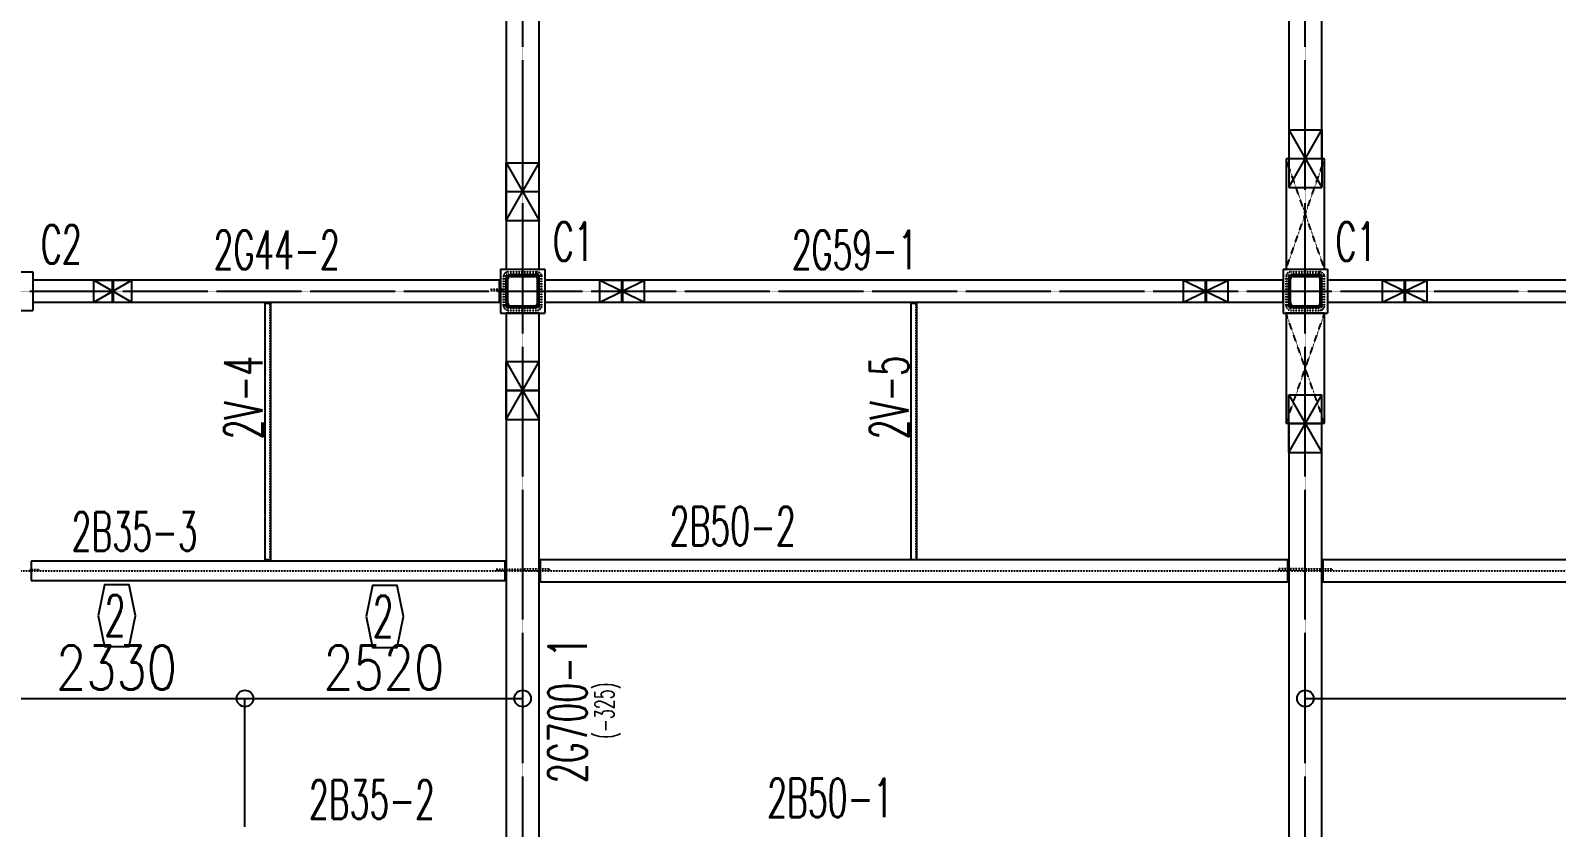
# Model space of a CAD drawing. Header units: millimetres. Extents: x -87051 to 180003, y -2961 to 97158.
# Drawn here: x 11115 to 24959, y 24732 to 31966 of the extents above; entities that cross this region are included whole.
import ezdxf
from ezdxf.enums import TextEntityAlignment as Align

# ---------------------------------------------------------------- set-up
doc = ezdxf.new("R2010")
doc.units = ezdxf.units.MM
doc.header["$LTSCALE"] = 0.2
doc.linetypes.add('CENTER', pattern=[2, 1.25, -0.25, 0.25, -0.25])
doc.linetypes.add('HIDDEN', pattern=[0.375, 0.25, -0.125])
doc.layers.add('梁側', color=7, linetype='Continuous')
doc.styles.get("Standard").update_dxf_attribs({"font": 'simplex.shx', "width": 0.8, "height": 700, "bigfont": 'extfont2.shx'})

msp = doc.modelspace()

# ---------------------------------------------------------------- linework, layer by layer
at = {"color": 8, "linetype": 'CENTER'}
for p, q in [((15580.4, 16438.1), (15580.4, 49550.6)), ((22680.4, 16438.1), (22680.4, 49550.6)), ((10730.4, 29600.6), (60244.7, 29600.6))]:
    msp.add_line(p, q, dxfattribs=at)
at = {"color": 8, "linetype": 'Continuous'}
for p, q in [((15430.4, 38695.6), (15430.4, 30505.6)), ((15730.4, 30505.6), (15730.4, 38695.6)), ((22530.4, 38695.6), (22530.4, 30805.6)), ((22830.4, 30805.6), (22830.4, 38695.6)), ((22530.4, 31065.6), (22830.4, 31065.6)), ((22530.4, 31065.6), (22530.4, 30540.6)), ((22530.4, 31065.6), (22830.4, 30540.6)), ((22530.4, 30540.6), (22830.4, 31065.6)), ((22830.4, 31065.6), (22830.4, 30540.6)), ((15430.4, 30765.6), (15730.4, 30765.6)), ((15430.4, 30240.6), (15430.4, 30765.6)), ((15430.4, 30240.6), (15730.4, 30765.6)), ((15430.4, 30765.6), (15730.4, 30240.6)), ((15730.4, 30240.6), (15730.4, 30765.6)), ((22855.4, 30800.6), (22505.4, 30800.6)), ((22505.4, 30800.6), (22505.4, 29800.6)), ((22530.4, 30805.6), (22830.4, 30805.6)), ((22855.4, 29800.6), (22855.4, 30800.6)), ((15430.4, 30505.6), (15730.4, 30505.6)), ((15730.4, 30500.6), (15430.4, 30500.6)), ((15430.4, 30500.6), (15430.4, 29800.6)), ((15730.4, 29800.6), (15730.4, 30500.6)), ((22530.4, 30540.6), (22830.4, 30540.6)), ((15430.4, 30240.6), (15730.4, 30240.6)), ((10785.4, 29775.6), (11135.4, 29775.6)), ((11135.4, 29775.6), (11135.4, 29425.6)), ((15380.4, 29800.6), (15780.4, 29800.6)), ((15380.4, 29800.6), (15380.4, 29400.6)), ((15430.4, 29800.6), (15730.4, 29800.6)), ((15780.4, 29800.6), (15780.4, 29400.6)), ((22480.4, 29800.6), (22880.4, 29800.6)), ((22480.4, 29800.6), (22480.4, 29400.6)), ((22505.4, 29800.6), (22855.4, 29800.6)), ((22880.4, 29800.6), (22880.4, 29400.6)), ((11135.4, 29700.1), (11135.4, 29501.1)), ((11860.4, 29700.1), (11135.4, 29700.1)), ((11690.4, 29700.6), (12035.4, 29700.6)), ((11690.4, 29500.6), (11690.4, 29700.6)), ((11690.4, 29500.6), (12035.4, 29700.6)), ((11690.4, 29700.6), (12035.4, 29500.6)), ((11860.4, 29501.1), (11860.4, 29700.1)), ((11865.4, 29700.1), (11865.4, 29501.1)), ((15370.4, 29700.1), (11865.4, 29700.1)), ((12035.4, 29500.6), (12035.4, 29700.6)), ((15370.4, 29501.1), (15370.4, 29700.1)), ((15430.4, 29490.6), (15430.4, 29710.6)), ((15446.4, 29490.6), (15446.4, 29710.6)), ((15470.4, 29750.6), (15690.4, 29750.6)), ((15470.4, 29734.6), (15690.4, 29734.6)), ((15714.4, 29490.6), (15714.4, 29710.6)), ((15730.4, 29490.6), (15730.4, 29710.6)), ((15780.4, 29700.1), (15780.4, 29501.1)), ((16480.4, 29700.1), (15780.4, 29700.1)), ((16280.4, 29700.6), (16685.4, 29700.6)), ((16280.4, 29500.6), (16280.4, 29700.6)), ((16280.4, 29500.6), (16685.4, 29700.6)), ((16280.4, 29700.6), (16685.4, 29500.6)), ((16480.4, 29501.1), (16480.4, 29700.1)), ((16485.4, 29700.1), (16485.4, 29501.1)), ((21775.4, 29700.1), (16485.4, 29700.1)), ((16685.4, 29500.6), (16685.4, 29700.6)), ((21575.4, 29700.6), (21980.4, 29700.6)), ((21575.4, 29500.6), (21575.4, 29700.6)), ((21575.4, 29500.6), (21980.4, 29700.6)), ((21575.4, 29700.6), (21980.4, 29500.6)), ((21775.4, 29501.1), (21775.4, 29700.1)), ((21780.4, 29700.1), (21780.4, 29501.1)), ((22480.4, 29700.1), (21780.4, 29700.1)), ((21980.4, 29500.6), (21980.4, 29700.6)), ((22480.4, 29501.1), (22480.4, 29700.1)), ((22530.4, 29490.6), (22530.4, 29710.6)), ((22546.4, 29490.6), (22546.4, 29710.6)), ((22570.4, 29750.6), (22790.4, 29750.6)), ((22570.4, 29734.6), (22790.4, 29734.6)), ((22814.4, 29490.6), (22814.4, 29710.6)), ((22830.4, 29490.6), (22830.4, 29710.6)), ((22880.4, 29700.1), (22880.4, 29501.1)), ((23580.4, 29700.1), (22880.4, 29700.1)), ((23380.4, 29700.6), (23785.4, 29700.6)), ((23380.4, 29500.6), (23380.4, 29700.6)), ((23380.4, 29500.6), (23785.4, 29700.6)), ((23380.4, 29700.6), (23785.4, 29500.6)), ((23580.4, 29501.1), (23580.4, 29700.1)), ((23585.4, 29700.1), (23585.4, 29501.1)), ((29775.4, 29700.1), (23585.4, 29700.1)), ((23785.4, 29500.6), (23785.4, 29700.6)), ((11135.4, 29501.1), (11860.4, 29501.1)), ((11690.4, 29500.6), (12035.4, 29500.6)), ((11865.4, 29501.1), (15370.4, 29501.1)), ((13245.4, 27160.1), (13245.4, 29491.1)), ((13245.4, 29491.1), (13295.4, 29491.1)), ((13295.4, 27160.1), (13295.4, 29491.1)), ((15380.4, 29616.6), (15370.4, 29616.6)), ((15380.4, 29604.6), (15370.4, 29604.6)), ((15780.4, 29501.1), (16480.4, 29501.1)), ((16280.4, 29500.6), (16685.4, 29500.6)), ((16485.4, 29501.1), (21775.4, 29501.1)), ((19105.4, 27160.1), (19105.4, 29491.1)), ((19105.4, 29491.1), (19155.4, 29491.1)), ((19155.4, 27160.1), (19155.4, 29491.1)), ((21575.4, 29500.6), (21980.4, 29500.6)), ((21780.4, 29501.1), (22480.4, 29501.1)), ((22880.4, 29501.1), (23580.4, 29501.1)), ((23380.4, 29500.6), (23785.4, 29500.6)), ((23585.4, 29501.1), (29775.4, 29501.1)), ((10785.4, 29425.6), (11135.4, 29425.6)), ((15380.4, 29400.6), (15780.4, 29400.6)), ((15730.4, 29400.6), (15430.4, 29400.6)), ((15430.4, 29400.6), (15430.4, 28700.6)), ((15470.4, 29466.6), (15690.4, 29466.6)), ((15470.4, 29450.6), (15690.4, 29450.6)), ((15730.4, 28700.6), (15730.4, 29400.6)), ((22480.4, 29400.6), (22880.4, 29400.6)), ((22855.4, 29400.6), (22505.4, 29400.6)), ((22505.4, 29400.6), (22505.4, 28400.6)), ((22570.4, 29466.6), (22790.4, 29466.6)), ((22570.4, 29450.6), (22790.4, 29450.6)), ((22855.4, 28400.6), (22855.4, 29400.6)), ((15430.4, 28960.6), (15730.4, 28960.6)), ((15430.4, 28435.6), (15430.4, 28960.6)), ((15430.4, 28435.6), (15730.4, 28960.6)), ((15430.4, 28960.6), (15730.4, 28435.6)), ((15730.4, 28435.6), (15730.4, 28960.6)), ((15430.4, 28700.6), (15730.4, 28700.6)), ((15730.4, 28695.6), (15430.4, 28695.6)), ((15430.4, 28695.6), (15430.4, 19510.6)), ((15730.4, 19510.6), (15730.4, 28695.6)), ((22530.4, 28660.6), (22830.4, 28660.6)), ((22530.4, 28135.6), (22530.4, 28660.6)), ((22530.4, 28135.6), (22830.4, 28660.6)), ((22530.4, 28660.6), (22830.4, 28135.6)), ((22830.4, 28135.6), (22830.4, 28660.6)), ((15430.4, 28435.6), (15730.4, 28435.6)), ((22505.4, 28400.6), (22855.4, 28400.6)), ((22830.4, 28395.6), (22530.4, 28395.6)), ((22530.4, 28395.6), (22530.4, 19810.6)), ((22830.4, 19810.6), (22830.4, 28395.6)), ((22530.4, 28135.6), (22830.4, 28135.6)), ((11120.4, 27150.1), (11120.4, 26975.1)), ((15420.4, 27150.1), (11120.4, 27150.1)), ((13295.4, 27160.1), (13245.4, 27160.1)), ((15420.4, 26975.1), (15420.4, 27150.1)), ((15740.4, 27162.6), (15740.4, 26962.6)), ((22520.4, 27162.6), (15740.4, 27162.6)), ((19155.4, 27160.1), (19105.4, 27160.1)), ((22520.4, 26962.6), (22520.4, 27162.6)), ((22840.4, 27162.6), (22840.4, 26962.6)), ((30520.4, 27162.6), (22840.4, 27162.6)), ((11110.4, 27075.1), (11120.4, 27075.1)), ((11110.4, 27066.1), (11120.4, 27066.1)), ((15430.4, 27075.1), (15420.4, 27075.1)), ((15430.4, 27066.1), (15420.4, 27066.1)), ((15730.4, 27079.6), (15740.4, 27079.6)), ((15730.4, 27067.6), (15740.4, 27067.6)), ((22530.4, 27079.6), (22520.4, 27079.6)), ((22530.4, 27067.6), (22520.4, 27067.6)), ((22830.4, 27079.6), (22840.4, 27079.6)), ((22830.4, 27067.6), (22840.4, 27067.6)), ((11120.4, 26975.1), (15420.4, 26975.1)), ((15740.4, 26962.6), (22520.4, 26962.6)), ((22840.4, 26962.6), (30520.4, 26962.6)), ((10730.4, 25903.2), (13060.4, 25903.2)), ((13060.4, 24738.1), (13060.4, 25903.2)), ((13060.4, 25903.2), (15580.4, 25903.2)), ((13060.4, 24738.1), (13060.4, 25903.2)), ((22680.4, 25903.2), (29280.4, 25903.2))]:
    msp.add_line(p, q, dxfattribs=at)
at = {"color": 8, "linetype": 'HIDDEN'}
for p, q in [((22505.4, 29800.6), (22855.4, 30800.6)), ((22855.4, 29800.6), (22505.4, 30800.6)), ((15452.9, 29775.6), (15707.9, 29775.6)), ((22552.9, 29775.6), (22807.9, 29775.6)), ((15405.4, 29473.1), (15405.4, 29728.1)), ((15424.4, 29473.1), (15424.4, 29728.1)), ((15452.9, 29756.6), (15707.9, 29756.6)), ((15736.4, 29473.1), (15736.4, 29728.1)), ((15755.4, 29473.1), (15755.4, 29728.1)), ((22505.4, 29473.1), (22505.4, 29728.1)), ((22524.4, 29473.1), (22524.4, 29728.1)), ((22552.9, 29756.6), (22807.9, 29756.6)), ((22836.4, 29473.1), (22836.4, 29728.1)), ((22855.4, 29473.1), (22855.4, 29728.1)), ((13290.4, 27160.1), (13290.4, 29491.1)), ((15370.4, 29616.6), (15290.4, 29616.6)), ((15290.4, 29616.6), (15290.4, 29604.6)), ((15370.4, 29604.6), (15290.4, 29604.6)), ((15405.4, 29616.6), (15380.4, 29616.6)), ((15405.4, 29604.6), (15380.4, 29604.6)), ((15405.4, 29616.6), (15405.4, 29604.6)), ((19150.4, 27160.1), (19150.4, 29491.1)), ((15452.9, 29444.6), (15707.9, 29444.6)), ((15452.9, 29425.6), (15707.9, 29425.6)), ((22505.4, 28400.6), (22855.4, 29400.6)), ((22855.4, 28400.6), (22505.4, 29400.6)), ((22552.9, 29444.6), (22807.9, 29444.6)), ((22552.9, 29425.6), (22807.9, 29425.6)), ((10960.4, 27062.6), (15580.4, 27062.6)), ((11120.4, 27075.1), (11200.4, 27075.1)), ((11120.4, 27066.1), (11200.4, 27066.1)), ((11200.4, 27075.1), (11200.4, 27066.1)), ((15420.4, 27075.1), (15340.4, 27075.1)), ((15340.4, 27075.1), (15340.4, 27066.1)), ((15420.4, 27066.1), (15340.4, 27066.1)), ((15573.9, 27075.1), (15430.4, 27075.1)), ((15573.9, 27066.1), (15430.4, 27066.1)), ((15573.9, 27075.1), (15573.9, 27066.1)), ((15580.4, 27062.6), (22680.4, 27062.6)), ((15586.9, 27079.6), (15730.4, 27079.6)), ((15586.9, 27079.6), (15586.9, 27067.6)), ((15586.9, 27067.6), (15730.4, 27067.6)), ((15740.4, 27079.6), (15820.4, 27079.6)), ((15740.4, 27067.6), (15820.4, 27067.6)), ((15820.4, 27079.6), (15820.4, 27067.6)), ((22520.4, 27079.6), (22440.4, 27079.6)), ((22440.4, 27079.6), (22440.4, 27067.6)), ((22520.4, 27067.6), (22440.4, 27067.6)), ((22673.4, 27079.6), (22530.4, 27079.6)), ((22673.4, 27067.6), (22530.4, 27067.6)), ((22673.4, 27079.6), (22673.4, 27067.6)), ((22680.4, 27062.6), (30680.4, 27062.6)), ((22687.4, 27079.6), (22830.4, 27079.6)), ((22687.4, 27079.6), (22687.4, 27067.6)), ((22687.4, 27067.6), (22830.4, 27067.6)), ((22840.4, 27079.6), (22920.4, 27079.6)), ((22840.4, 27067.6), (22920.4, 27067.6)), ((22920.4, 27079.6), (22920.4, 27067.6))]:
    msp.add_line(p, q, dxfattribs=at)
at = {"color": 8, "linetype": 'Continuous'}
for centre in [(13060.4, 25903.2), (13060.4, 25903.2), (15580.4, 25903.2), (22680.4, 25903.2)]:
    msp.add_circle(centre, 75, dxfattribs=at)
at = {"color": 8, "linetype": 'HIDDEN'}
for centre, radius, start, end in [((15452.9, 29728.1), 47.5, 90, 180), ((15707.9, 29728.1), 47.5, 0, 90), ((22552.9, 29728.1), 47.5, 90, 180), ((22807.9, 29728.1), 47.5, 0, 90), ((15452.9, 29728.1), 28.5, 90, 180), ((15707.9, 29728.1), 28.5, 0, 90), ((22552.9, 29728.1), 28.5, 90, 180), ((22807.9, 29728.1), 28.5, 0, 90), ((15452.9, 29473.1), 47.5, 180, 270), ((15452.9, 29473.1), 28.5, 180, 270), ((15707.9, 29473.1), 47.5, 270, 0), ((15707.9, 29473.1), 28.5, 270, 0), ((22552.9, 29473.1), 47.5, 180, 270), ((22552.9, 29473.1), 28.5, 180, 270), ((22807.9, 29473.1), 47.5, 270, 0), ((22807.9, 29473.1), 28.5, 270, 0)]:
    msp.add_arc(centre, radius, start, end, dxfattribs=at)
at = {"color": 8, "linetype": 'Continuous'}
for centre, radius, start, end in [((15470.4, 29710.6), 40, 90, 180), ((15470.4, 29710.6), 24, 90, 180), ((15690.4, 29710.6), 40, 0, 90), ((15690.4, 29710.6), 24, 0, 90), ((22570.4, 29710.6), 40, 90, 180), ((22570.4, 29710.6), 24, 90, 180), ((22790.4, 29710.6), 40, 0, 90), ((22790.4, 29710.6), 24, 0, 90), ((15470.4, 29490.6), 40, 180, 270), ((15470.4, 29490.6), 24, 180, 270), ((15690.4, 29490.6), 40, 270, 0), ((15690.4, 29490.6), 24, 270, 0), ((22570.4, 29490.6), 40, 180, 270), ((22570.4, 29490.6), 24, 180, 270), ((22790.4, 29490.6), 40, 270, 0), ((22790.4, 29490.6), 24, 270, 0)]:
    msp.add_arc(centre, radius, start, end, dxfattribs=at)
at = {"layer": '梁側', "color": 8, "linetype": 'Continuous'}
for points in [[(11730.1, 26654.6), (11786.3, 26373.4), (12011.3, 26373.4), (12067.6, 26654.6), (12011.3, 26935.9), (11786.3, 26935.9), (11730.1, 26654.6)], [(14161.8, 26647.3), (14218.1, 26366.1), (14443.1, 26366.1), (14499.3, 26647.3), (14443.1, 26928.6), (14218.1, 26928.6), (14161.8, 26647.3)]]:
    msp.add_lwpolyline(points, close=True, dxfattribs=at)

# ---------------------------------------------------------------- texts
at = {"color": 8, "width": 0.6}
for s, p in [('C2', (11210.4, 29850.6)), ('C1', (15855.4, 29875.6)), ('C1', (22955.4, 29875.6)), ('2G44-2', (12777.2, 29800.1)), ('2G59-1', (18021.9, 29800.1)), ('2B35-3', (11488.4, 27244.1)), ('2B50-2', (16914, 27292.8)), ('2B35-2', (13640.8, 24810)), ('2B50-1', (17798.4, 24825.6))]:
    msp.add_text(s, height=350, dxfattribs=at).set_placement(p)
for s, height, p in [('2V-4', 350, (13221, 28255.9)), ('2V-5', 350, (19081, 28255.9)), ('2G700-1', 350, (16162, 25134.8)), ('(-325)', 175, (16409.9, 25535.7))]:
    msp.add_text(s, height=height, rotation=90, dxfattribs=at).set_placement(p)
at = {"color": 8, "width": 0.8}
for s, p in [('2330', (11895.4, 25983.2)), ('2520', (14320.4, 25983.2))]:
    msp.add_text(s, height=400, dxfattribs=at).set_placement(p, align=Align.CENTER)
at = {"layer": '梁側', "color": 8, "width": 0.6}
for p in [(11786.3, 26842.1), (14218.1, 26834.8)]:
    msp.add_text('2', height=375, dxfattribs=at).set_placement(p, align=Align.TOP_LEFT)

doc.saveas('drawing.dxf')
